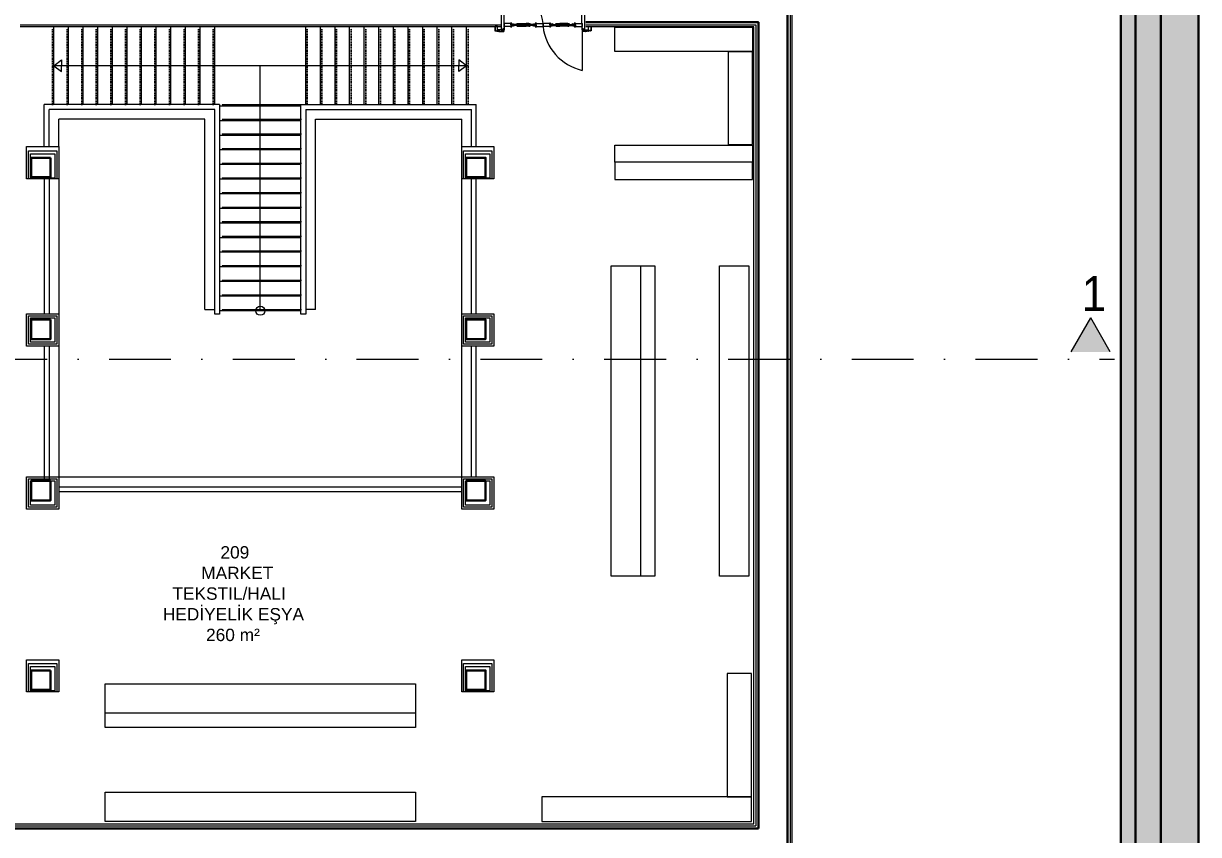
# Model space of a CAD drawing. Header units: millimetres. Extents: x 4346 to 24970, y -10214 to -5839.
# Drawn here: x 22558 to 24970, y -9363 to -7699 of the extents above; entities that cross this region are included whole.
import ezdxf

# ---------------------------------------------------------------- set-up
doc = ezdxf.new("R2010")
doc.units = ezdxf.units.MM
doc.linetypes.add('A190-SU-10.01-01_R01$0$DOT2', pattern=[3.175, 0, -3.175])
doc.linetypes.add('DASHDOTX2', pattern=[50.8, 25.4, -12.7, 0, -12.7])
for name, color, linetype, lineweight in [('A-WALL-PATT', 111, 'Continuous', 5), ('a_merdiven', 115, 'Continuous', 0), ('Duvar', 7, 'Continuous', 30), ('duvar mevcut', 55, 'Continuous', 30), ('Kolon', 6, 'Continuous', 35), ('QAPI_UST_KESIM', 1, 'Continuous', 5), ('tavan', 140, 'Continuous', 35), ('TEFRIS', 11, 'Continuous', 15), ('WL - ALÇIPAN KAPLAMA', 30, 'Continuous', 15), ('YAZıMAHAL', 152, 'Continuous', 20), ('Z yazı2', 7, 'Continuous', 0)]:
    doc.layers.add(name, color=color, linetype=linetype, lineweight=lineweight)
doc.styles.get("Standard").update_dxf_attribs({"font": 'arial.ttf'})
doc.styles.add('STYLUS BT', font='stylu.ttf')

# ---------------------------------------------------------------- blocks, each defined once
blk = doc.blocks.new('kapipervaz')
at = {"layer": 'QAPI_UST_KESIM'}
for p, q in [((76393.2, 185959.7), (76395.2, 185959.7)), ((76393.2, 185959.7), (76393.2, 185956.3)), ((76393.2, 185957.2), (76405.6, 185957.2)), ((76395.2, 185959.7), (76395.2, 185957.2)), ((76402.2, 185954.9), (76400.8, 185954.9)), ((76405.6, 185955.5), (76402.2, 185955.5)), ((76402.2, 185955.5), (76402.2, 185954.9)), ((76405.6, 185957.2), (76405.6, 185963.7)), ((76405.6, 185963.7), (76410.8, 185963.7)), ((76405.6, 185957.2), (76405.6, 185955.5)), ((76405.6, 185955.5), (76405.6, 185955.1)), ((76407, 185955.1), (76407.2, 185955.1)), ((76410.8, 185963.7), (76410.8, 185955.7))]:
    blk.add_line(p, q, dxfattribs=at)
for centre, radius, start, end in [((76393.3, 185956.3), 0.154, 164.5943, 245.8606), ((76393.7, 185953.6), 2.61, 60.471, 98.9376), ((76395.2, 185956), 0.275, 217.0222, 348.7051), ((76395.7, 185952.3), 3.62, 35.9499, 94.6026), ((76399.6, 185955.1), 1.15, 211.4655, 352.0444), ((76406.3, 185955.3), 0.766, 199.2135, 337.6241), ((76409, 185953), 2.73, 74.455, 132.3462), ((76410.3, 185955.8), 0.516, 194.6871, 347.1328)]:
    blk.add_arc(centre, radius, start, end, dxfattribs=at)
blk = doc.blocks.new('papuc1')
at = {"layer": 'QAPI_UST_KESIM'}
for p, q in [((76393.2, 185928.6), (76401.3, 185930.1)), ((76393.2, 185920), (76393.2, 185928.6)), ((76401.3, 185930.1), (76411.2, 185930.1)), ((76411.2, 185925.7), (76411.2, 185930.1))]:
    blk.add_line(p, q, dxfattribs=at)
blk = doc.blocks.new('fdg')
at = {"layer": 'QAPI_UST_KESIM'}
for p, q in [((12445.2, 5135.4), (12445.2, 5186.5)), ((12610.9, 5186.5), (12609.1, 5186.5)), ((12609.1, 5186.5), (12609.1, 5149)), ((12615.2, 5186.5), (12615.2, 5135.4)), ((12449.9, 5141.9), (12451.3, 5141.9)), ((12450.1, 5142.4), (12450.1, 5148.5)), ((12450.1, 5148.5), (12450.1, 5142.5)), ((12463.8, 5148.5), (12450.1, 5148.5)), ((12463.8, 5142.5), (12450.1, 5142.5)), ((12451.3, 5135.4), (12451.3, 5141.9)), ((12463.8, 5145.4), (12463.8, 5148.5)), ((12516.3, 5146.7), (12463.8, 5146.7)), ((12463.8, 5145.5), (12463.8, 5142.5)), ((12516.3, 5144.2), (12463.8, 5144.2)), ((12466.2, 5148.6), (12465.8, 5148.6)), ((12466.2, 5142.3), (12465.8, 5142.3)), ((12467.8, 5146.7), (12467.8, 5147.2)), ((12467.8, 5144.2), (12467.8, 5143.6)), ((12478.9, 5147.9), (12478.9, 5148.2)), ((12478.9, 5148.2), (12495.6, 5148.2)), ((12478.9, 5143), (12478.9, 5142.7)), ((12478.9, 5142.7), (12495.6, 5142.7)), ((12501.3, 5148.2), (12495.6, 5148.2)), ((12501.3, 5142.7), (12495.6, 5142.7)), ((12501.3, 5147.9), (12501.3, 5148.2)), ((12501.3, 5143), (12501.3, 5142.7)), ((12512.4, 5146.7), (12512.4, 5147.2)), ((12512.4, 5144.2), (12512.4, 5143.6)), ((12514.1, 5148.6), (12514.4, 5148.6)), ((12514.1, 5142.3), (12514.4, 5142.3)), ((12516.4, 5148.5), (12530.2, 5148.5)), ((12516.4, 5145.4), (12516.4, 5148.5)), ((12516.4, 5145.5), (12516.4, 5142.5)), ((12516.4, 5142.5), (12530.2, 5142.5)), ((12530.2, 5142.5), (12530.2, 5148.5)), ((12530.2, 5148.5), (12530.2, 5142.4)), ((12543.9, 5148.5), (12530.2, 5148.5)), ((12543.9, 5142.5), (12530.2, 5142.5)), ((12543.9, 5145.5), (12543.9, 5148.5)), ((12543.9, 5145.6), (12543.9, 5142.5)), ((12544, 5146.7), (12596.5, 5146.7)), ((12544, 5144.3), (12596.5, 5144.3)), ((12546.3, 5148.6), (12545.9, 5148.6)), ((12546.3, 5142.4), (12545.9, 5142.4)), ((12547.9, 5146.7), (12547.9, 5147.3)), ((12547.9, 5144.3), (12547.9, 5143.7)), ((12559, 5147.9), (12559, 5148.2)), ((12559, 5148.2), (12564.7, 5148.2)), ((12559, 5143.1), (12559, 5142.8)), ((12559, 5142.8), (12564.7, 5142.8)), ((12581.4, 5148.2), (12564.7, 5148.2)), ((12581.4, 5142.8), (12564.7, 5142.8)), ((12581.4, 5147.9), (12581.4, 5148.2)), ((12581.4, 5143.1), (12581.4, 5142.8)), ((12592.5, 5146.7), (12592.5, 5147.3)), ((12592.5, 5144.3), (12592.5, 5143.7)), ((12594.2, 5148.6), (12594.5, 5148.6)), ((12594.2, 5142.4), (12594.5, 5142.4)), ((12596.5, 5148.5), (12610.3, 5148.5)), ((12596.5, 5145.5), (12596.5, 5148.5)), ((12596.5, 5145.6), (12596.5, 5142.5)), ((12596.5, 5142.5), (12610.3, 5142.5)), ((12610.5, 5149), (12609.1, 5149)), ((12610.3, 5148.5), (12610.3, 5142.4)), ((12610.3, 5139.4), (12610.3, 5145.4)), ((12449.5, 5135.4), (12451.3, 5135.4))]:
    blk.add_line(p, q, dxfattribs=at)
for points in [[(12450.1, 5148.5), (12450.1, 5238.7)], [(12449.5, 5186.5), (12449.9, 5186.5), (12449.9, 5141.9)], [(12610.3, 5139.4), (12610.3, 5052.2)], [(12610.9, 5135.4), (12610.5, 5135.4), (12610.5, 5149)]]:
    blk.add_lwpolyline(points, dxfattribs=at)
for points in [[(12469.3, 5146.7), (12469.3, 5147.2), (12469.5, 5147.2, -1), (12470.5, 5147.2), (12470.8, 5147.2), (12470.8, 5146.7)], [(12469.3, 5144.2), (12469.3, 5143.7), (12469.5, 5143.7, 1), (12470.5, 5143.7), (12470.8, 5143.7), (12470.8, 5144.2)], [(12509.4, 5146.6), (12509.4, 5147.1), (12509.7, 5147.1, -1), (12510.7, 5147.1), (12510.9, 5147.1), (12510.9, 5146.6)], [(12509.4, 5144.2), (12509.4, 5143.7), (12509.7, 5143.7, 1), (12510.7, 5143.7), (12510.9, 5143.7), (12510.9, 5144.2)], [(12550.9, 5146.7), (12550.9, 5147.2), (12550.6, 5147.2, 1), (12549.6, 5147.2), (12549.4, 5147.2), (12549.4, 5146.7)], [(12550.9, 5144.3), (12550.9, 5143.8), (12550.6, 5143.8, -1), (12549.6, 5143.8), (12549.4, 5143.8), (12549.4, 5144.3)], [(12591, 5146.7), (12591, 5147.2), (12590.8, 5147.2, 1), (12589.8, 5147.2), (12589.5, 5147.2), (12589.5, 5146.7)], [(12591, 5144.3), (12591, 5143.8), (12590.8, 5143.8, -1), (12589.8, 5143.8), (12589.5, 5143.8), (12589.5, 5144.3)]]:
    blk.add_lwpolyline(points, format="xyb", dxfattribs=at)
for centre, radius, start, end in [((12425.5, 5136.2), 105.4, 6.7016, 76.5103), ((12464.6, 5148.4), 1.2, 5.6023, 180.4803), ((12464.6, 5142.4), 1.2, 179.5197, 354.3977), ((12468, 5149.2), 2, 199.6761, 263.2827), ((12468, 5141.6), 2, 96.7173, 160.3239), ((12477.5, 5145.9), 1.92, 94.5143, 156.6514), ((12477.5, 5144.9), 1.92, 203.3486, 265.4857), ((12478.3, 5134.8), 13.1, 87.45, 94.1021), ((12478.3, 5156.1), 13.1, 265.8979, 272.55), ((12501.9, 5134.8), 13.1, 85.8979, 92.55), ((12501.9, 5156.1), 13.1, 267.45, 274.1021), ((12502.6, 5145.9), 1.92, 23.3486, 85.4857), ((12502.6, 5144.9), 1.92, 274.5143, 336.6514), ((12512.2, 5149.2), 2, 276.7173, 340.3239), ((12512.2, 5141.6), 2, 19.6761, 83.2827), ((12515.6, 5148.4), 1.2, 359.5197, 174.3977), ((12515.6, 5142.4), 1.2, 185.6023, 0.4803), ((12634.8, 5154.7), 105.4, 186.7016, 256.5103), ((12544.7, 5148.5), 1.2, 5.6023, 180.4803), ((12544.7, 5142.5), 1.2, 179.5197, 354.3977), ((12548.1, 5149.3), 2, 199.6761, 263.2827), ((12548.1, 5141.7), 2, 96.7173, 160.3239), ((12557.7, 5146), 1.92, 94.5143, 156.6514), ((12557.7, 5145), 1.92, 203.3486, 265.4857), ((12558.4, 5134.8), 13.1, 87.45, 94.1021), ((12558.4, 5156.2), 13.1, 265.8979, 272.55), ((12582, 5134.8), 13.1, 85.8979, 92.55), ((12582, 5156.2), 13.1, 267.45, 274.1021), ((12582.8, 5146), 1.92, 23.3486, 85.4857), ((12582.8, 5145), 1.92, 274.5143, 336.6514), ((12592.3, 5149.3), 2, 276.7173, 340.3239), ((12592.3, 5141.7), 2, 19.6761, 83.2827), ((12595.7, 5148.5), 1.2, 359.5197, 174.3977), ((12595.7, 5142.5), 1.2, 185.6023, 0.4803)]:
    blk.add_arc(centre, radius, start, end, dxfattribs=at)
at = {"layer": 'QAPI_UST_KESIM', "extrusion": (0, 0, -1), "xscale": -1, "zscale": -1}
for name, p in [('papuc1', (63961.7, -180740.1)), ('kapipervaz', (63782.3, -180821.7))]:
    blk.add_blockref(name, p, dxfattribs=at)
at = {"layer": 'QAPI_UST_KESIM', "extrusion": (0, 0, -1), "xscale": -1, "zscale": -1, "rotation": 180}
for name, p in [('kapipervaz', (-88842.6, 191143.6)), ('papuc1', (-89022, 191062))]:
    blk.add_blockref(name, p, dxfattribs=at)
at = {"layer": 'QAPI_UST_KESIM', "xscale": -1, "rotation": 180}
for name, p in [('kapipervaz', (-63782.3, 191143.6)), ('papuc1', (-63961.7, 191062))]:
    blk.add_blockref(name, p, dxfattribs=at)
at = {"layer": 'QAPI_UST_KESIM', "xscale": -1}
for name, p in [('papuc1', (89022, -180740.1)), ('kapipervaz', (88842.6, -180821.7))]:
    blk.add_blockref(name, p, dxfattribs=at)

msp = doc.modelspace()

# ---------------------------------------------------------------- hatches: boundary and pattern name
at = {"layer": 'Duvar'}
h = msp.add_hatch(color=256, dxfattribs=at)
h.dxf.hatch_style = 1
h.paths.add_polyline_path([(19061.4, -10136.8), (24892.4, -10136.8), (24892.4, -6058.9), (19061.4, -6058.9)], flags=16)
h.paths.add_polyline_path([(18983.9, -10214.3), (24970, -10214.3), (24970, -5981.3), (18983.9, -5981.3)])
at = {"layer": 'Duvar', "true_color": 0x636466}
h = msp.add_hatch(color=251, dxfattribs=at)
h.dxf.hatch_style = 1
h.paths.add_polyline_path([(19113.2, -10085.1), (24840.7, -10085.1), (24840.7, -6110.6), (19113.2, -6110.6)], flags=16)
h.paths.add_polyline_path([(19061.4, -10136.8), (24892.4, -10136.8), (24892.4, -6058.9), (19061.4, -6058.9)])
at = {"layer": 'Duvar'}
h = msp.add_hatch(color=256, dxfattribs=at)
h.dxf.hatch_style = 1
h.paths.add_polyline_path([(19143.3, -10054.9), (24810.6, -10054.9), (24810.6, -6140.7), (19143.3, -6140.7)], flags=16)
h.paths.add_polyline_path([(19113.2, -10085.1), (24840.7, -10085.1), (24840.7, -6110.6), (19113.2, -6110.6)])
at = {"layer": 'Z yazı2', "linetype": 'Continuous'}
h = msp.add_hatch(color=256, dxfattribs=at)
h.dxf.hatch_style = 1
h.set_gradient(color1=(250, 207, 182), color2=(250, 207, 182), tint=1)
h.paths.add_polyline_path([(24748.7, -8303.2), (24789, -8373.1), (24708.4, -8373.1)])

# ---------------------------------------------------------------- linework, layer by layer
at = {"layer": 'A-WALL-PATT', "linetype": 'DASHDOTX2', "lineweight": 9, "ltscale": 5}
msp.add_line((19430.4, -8388.1), (24797.5, -8388.1), dxfattribs=at)
at = {"layer": 'a_merdiven', "color": 31, "linetype": 'A190-SU-10.01-01_R01$0$DOT2', "true_color": 0xfecc66}
for p, q in [((22617.5, -7865.8), (22617.5, -7705.8)), ((22647.5, -7865.8), (22647.5, -7705.8)), ((22677.5, -7865.8), (22677.5, -7705.8)), ((22707.5, -7865.8), (22707.5, -7705.8)), ((22737.5, -7865.8), (22737.5, -7705.8)), ((22767.5, -7865.8), (22767.5, -7705.8)), ((22797.5, -7865.8), (22797.5, -7705.8)), ((22827.5, -7865.8), (22827.5, -7705.8)), ((22857.5, -7865.8), (22857.5, -7705.8)), ((22887.5, -7865.8), (22887.5, -7705.8)), ((22917.5, -7865.8), (22917.5, -7705.8)), ((22947.5, -7865.8), (22947.5, -7705.8)), ((23140.5, -7865.8), (23140.5, -7705.8)), ((23170.5, -7865.8), (23170.5, -7705.8)), ((23200.5, -7865.8), (23200.5, -7705.8)), ((23230.5, -7865.8), (23230.5, -7705.8)), ((23260.5, -7865.8), (23260.5, -7705.8)), ((23290.5, -7865.8), (23290.5, -7705.8)), ((23320.5, -7865.8), (23320.5, -7705.8)), ((23350.5, -7865.8), (23350.5, -7705.8)), ((23380.5, -7865.8), (23380.5, -7705.8)), ((23410.5, -7865.8), (23410.5, -7705.8)), ((23440.5, -7865.8), (23440.5, -7705.8)), ((23470.5, -7865.8), (23470.5, -7705.8))]:
    msp.add_line(p, q, dxfattribs=at)
at = {"layer": 'a_merdiven'}
for p, q in [((22620.5, -7865.8), (22620.5, -7705.8)), ((22650.5, -7865.8), (22650.5, -7705.8)), ((22680.5, -7865.8), (22680.5, -7705.8)), ((22710.5, -7865.8), (22710.5, -7705.8)), ((22740.5, -7865.8), (22740.5, -7705.8)), ((22770.5, -7865.8), (22770.5, -7705.8)), ((22800.5, -7865.8), (22800.5, -7705.8)), ((22830.5, -7865.8), (22830.5, -7705.8)), ((22860.5, -7865.8), (22860.5, -7705.8)), ((22890.5, -7865.8), (22890.5, -7705.8)), ((22920.5, -7865.8), (22920.5, -7705.8)), ((22950.5, -7865.8), (22950.5, -7705.8)), ((23137.5, -7865.8), (23137.5, -7705.8)), ((23167.5, -7865.8), (23167.5, -7705.8)), ((23197.5, -7865.8), (23197.5, -7705.8)), ((23227.5, -7865.8), (23227.5, -7705.8)), ((23257.5, -7865.8), (23257.5, -7705.8)), ((23287.5, -7865.8), (23287.5, -7705.8)), ((23317.5, -7865.8), (23317.5, -7705.8)), ((23347.5, -7865.8), (23347.5, -7705.8)), ((23377.5, -7865.8), (23377.5, -7705.8)), ((23407.5, -7865.8), (23407.5, -7705.8)), ((23437.5, -7865.8), (23437.5, -7705.8)), ((23467.5, -7865.8), (23467.5, -7705.8)), ((22960.5, -7865.8), (22600.5, -7865.8)), ((22600.5, -7951.8), (22600.5, -7865.8)), ((22610.5, -7951.8), (22610.5, -7875.8)), ((22950.5, -7875.8), (22610.5, -7875.8)), ((22950.5, -8295.8), (22950.5, -7875.8)), ((22960.5, -7865.8), (22960.5, -8295.8)), ((23127.5, -7865.8), (23487.5, -7865.8)), ((23137.5, -7875.8), (23477.5, -7875.8)), ((23477.5, -7951.8), (23477.5, -7875.8)), ((23487.5, -7951.8), (23487.5, -7865.8)), ((22630.5, -7951.8), (22630.5, -7895.8)), ((22930.5, -7895.8), (22630.5, -7895.8)), ((22930.5, -8285.8), (22930.5, -7895.8)), ((23157.5, -8285.8), (23157.5, -7895.8)), ((23157.5, -7895.8), (23457.5, -7895.8)), ((23457.5, -7951.8), (23457.5, -7895.8)), ((22600.5, -8017.8), (22600.5, -8295.2)), ((22610.5, -8017.8), (22610.5, -8295.2)), ((22630.5, -8017.8), (22630.5, -8295.2)), ((23457.5, -8295.2), (23457.5, -8017.8)), ((23477.5, -8295.2), (23477.5, -8017.8)), ((23487.5, -8295.2), (23487.5, -8017.8)), ((22930.5, -8285.8), (22950.5, -8285.8)), ((22960.5, -8295.8), (22950.5, -8295.8)), ((23157.5, -8285.8), (23137.5, -8285.8)), ((22600.5, -8361.2), (22600.5, -8638.6)), ((22610.5, -8361.2), (22610.5, -8638.6)), ((22630.5, -8361.2), (22630.5, -8638.6)), ((23457.5, -8629.8), (23457.5, -8361.2)), ((23477.5, -8629.8), (23477.5, -8361.2)), ((23487.5, -8629.8), (23487.5, -8361.2)), ((22630.5, -8629.8), (23457.5, -8629.8)), ((22630.5, -8649.8), (23457.5, -8649.8)), ((22630.5, -8659.8), (23457.5, -8659.8))]:
    msp.add_line(p, q, dxfattribs=at)
at = {"layer": 'a_merdiven', "color": 6}
for p, q in [((23470.5, -7785.8), (22617.5, -7785.8)), ((23044, -8288.8), (23044, -7785.8))]:
    msp.add_line(p, q, dxfattribs=at)
for points in [[(22620.5, -7785.8), (22636.3, -7774), (22636.3, -7785.8)], [(22620.5, -7785.8), (22636.3, -7797.6), (22636.3, -7785.8)], [(23467.5, -7785.8), (23451.7, -7774), (23451.7, -7785.8)], [(23467.5, -7785.8), (23451.7, -7797.6), (23451.7, -7785.8)]]:
    msp.add_lwpolyline(points, dxfattribs=at)
at = {"layer": 'a_merdiven', "color": 31, "linetype": 'A190-SU-10.01-01_R01$0$DOT2', "true_color": 0xfecc66}
for points in [[(23127.5, -7865.8), (22960.5, -7865.8)], [(23127.5, -7895.8), (22960.5, -7895.8)], [(23127.5, -7925.8), (22960.5, -7925.8)], [(23127.5, -7955.8), (22960.5, -7955.8)], [(23127.5, -7985.8), (22960.5, -7985.8)], [(23127.5, -8015.8), (22960.5, -8015.8)], [(23127.5, -8045.8), (22960.5, -8045.8)], [(23127.5, -8075.8), (22960.5, -8075.8)], [(23127.5, -8105.8), (22960.5, -8105.8)], [(23127.5, -8135.8), (22960.5, -8135.8)], [(23127.5, -8165.8), (22960.5, -8165.8)], [(23127.5, -8195.8), (22960.5, -8195.8)], [(23127.5, -8225.8), (22960.5, -8225.8)], [(23127.5, -8255.8), (22960.5, -8255.8)], [(23127.5, -8285.8), (22960.5, -8285.8)]]:
    msp.add_lwpolyline(points, dxfattribs=at)
at = {"layer": 'a_merdiven'}
for points in [[(23127.5, -7868.8), (22960.5, -7868.8)], [(23137.5, -7875.8), (23137.5, -8295.8), (23127.5, -8295.8), (23127.5, -7865.8)], [(23127.5, -7898.8), (22960.5, -7898.8)], [(23127.5, -7928.8), (22960.5, -7928.8)], [(23127.5, -7958.8), (22960.5, -7958.8)], [(23127.5, -7988.8), (22960.5, -7988.8)], [(23127.5, -8018.8), (22960.5, -8018.8)], [(23127.5, -8048.8), (22960.5, -8048.8)], [(23127.5, -8078.8), (22960.5, -8078.8)], [(23127.5, -8108.8), (22960.5, -8108.8)], [(23127.5, -8138.8), (22960.5, -8138.8)], [(23127.5, -8168.8), (22960.5, -8168.8)], [(23127.5, -8198.8), (22960.5, -8198.8)], [(23127.5, -8228.8), (22960.5, -8228.8)], [(23127.5, -8258.8), (22960.5, -8258.8)], [(23127.5, -8288.8), (22960.5, -8288.8)]]:
    msp.add_lwpolyline(points, dxfattribs=at)
at = {"layer": 'a_merdiven', "color": 6}
msp.add_circle((23044, -8288.8), 9.28, dxfattribs=at)
at = {"layer": 'Duvar'}
for points in [[(18983.9, -10214.3), (24970, -10214.3), (24970, -5981.3), (18983.9, -5981.3)], [(19061.4, -10136.8), (24892.4, -10136.8), (24892.4, -6058.9), (19061.4, -6058.9)], [(19113.2, -10085.1), (24840.7, -10085.1), (24840.7, -6110.6), (19113.2, -6110.6)], [(19143.3, -10054.9), (24810.6, -10054.9), (24810.6, -6140.7), (19143.3, -6140.7)]]:
    msp.add_lwpolyline(points, close=True, dxfattribs=at)
for points in [[(22613.5, -8306.8), (22573.5, -8306.8), (22573.5, -8346.8), (22613.5, -8346.8), (22613.5, -8306.8)], [(23466.5, -8306.8), (23506.5, -8306.8), (23506.5, -8346.8), (23466.5, -8346.8), (23466.5, -8306.8)]]:
    msp.add_lwpolyline(points, dxfattribs=at)
at = {"layer": 'duvar mevcut', "lineweight": 30}
for points in [[(24126.5, -7478.3), (24126.5, -9410.8)], [(23712.5, -7696.8), (24066.5, -7696.8), (24066.5, -9350.8)], [(22021.5, -9350.8), (24066.5, -9350.8)]]:
    msp.add_lwpolyline(points, dxfattribs=at)
at = {"layer": 'Kolon', "lineweight": 30}
for points in [[(22613.5, -7974.8), (22573.5, -7974.8), (22573.5, -8014.8), (22613.5, -8014.8), (22613.5, -7974.8)], [(23466.5, -7974.8), (23506.5, -7974.8), (23506.5, -8014.8), (23466.5, -8014.8), (23466.5, -7974.8)], [(22613.5, -8637.8), (22573.5, -8637.8), (22573.5, -8677.8), (22613.5, -8677.8), (22613.5, -8637.8)], [(23466.5, -8637.8), (23506.5, -8637.8), (23506.5, -8677.8), (23466.5, -8677.8), (23466.5, -8637.8)], [(22613.5, -9026.8), (22573.5, -9026.8), (22573.5, -9066.8), (22613.5, -9066.8), (22613.5, -9026.8)], [(23466.5, -9026.8), (23506.5, -9026.8), (23506.5, -9066.8), (23466.5, -9066.8), (23466.5, -9026.8)]]:
    msp.add_lwpolyline(points, dxfattribs=at)
at = {"layer": 'TEFRIS'}
for points in [[(24054.7, -7756.9), (23772.1, -7756.9), (23772.1, -7706.9), (24054.7, -7706.9)], [(24004.7, -7757.4), (24004.7, -7947.5), (24054.7, -7947.5), (24054.7, -7757.4)], [(24054.7, -7984.1), (23772.1, -7984.1), (23772.1, -7949.1), (24054.7, -7949.1)], [(24054.7, -7984.1), (23772.1, -7984.1), (23772.1, -8019.1), (24054.7, -8019.1)], [(23764.4, -8196.5), (23824.4, -8196.5), (23824.4, -8833.5), (23764.4, -8833.5)], [(23986.7, -8196.5), (24046.7, -8196.5), (24046.7, -8833.5), (23986.7, -8833.5)], [(24052.5, -9286.4), (24052.5, -9032.8), (24002.5, -9032.8), (24002.5, -9286.4)], [(23362.5, -9054.5), (23362.5, -9114.5), (22725.5, -9114.5), (22725.5, -9054.5)], [(23362.5, -9276.8), (23362.5, -9336.8), (22725.5, -9336.8), (22725.5, -9276.8)], [(24052.5, -9286.4), (23622.2, -9286.4), (23622.2, -9336.4), (24052.5, -9336.4)]]:
    msp.add_lwpolyline(points, close=True, dxfattribs=at)
for points in [[(23793.8, -8196.5), (23853.8, -8196.5), (23853.8, -8833.5), (23793.8, -8833.5)], [(23362.5, -9084), (23362.5, -9144), (22725.5, -9144), (22725.5, -9084)]]:
    msp.add_lwpolyline(points, dxfattribs=at)
at = {"layer": 'WL - ALÇIPAN KAPLAMA'}
for p, q in [((22026.5, -9345.8), (24061.5, -9345.8)), ((22030.5, -9341.8), (24057.5, -9341.8))]:
    msp.add_line(p, q, dxfattribs=at)
for points in [[(23344.5, -6904.8), (23344.5, -6923.8), (23593.5, -6923.8), (23593.5, -6943.8), (24057.5, -6943.8), (24057.5, -6426.8), (23863.5, -6426.8), (23863.5, -6348.8), (24135.5, -6348.8), (24135.5, -7478.3), (24135.5, -9419.8), (21952.5, -9419.8), (21952.5, -9327.8), (21358.5, -9327.8), (21358.5, -9231.8), (21130.5, -9231.8), (21130.5, -9419.8), (20153.5, -9419.8), (20153.5, -7302.8), (19536.5, -7302.8), (19536.5, -7224.8), (19605.5, -7224.8), (20153.5, -7224.8), (20153.5, -6921.8)], [(23340.5, -6904.8), (23340.5, -6927.8), (23589.5, -6927.8), (23589.5, -6947.8), (24061.5, -6947.8), (24061.5, -6422.8), (23867.5, -6422.8), (23867.5, -6352.8), (24131.5, -6352.8), (24131.5, -7478.3), (24131.5, -9415.8), (21956.5, -9415.8), (21956.5, -9323.8), (21362.5, -9323.8), (21362.5, -9227.8), (21126.5, -9227.8), (21126.5, -9415.8), (20157.5, -9415.8), (20157.5, -7298.8), (19540.5, -7298.8), (19540.5, -7228.8), (19605.5, -7228.8), (20157.5, -7228.8), (20157.5, -6925.8)], [(22551.5, -7701.8), (22573.5, -7701.8), (22613.5, -7701.8), (23506.5, -7701.8), (23539.5, -7701.8)], [(23539.5, -7705.8), (23506.5, -7705.8), (22551.5, -7705.8)], [(23712.1, -7701.8), (23737.1, -7701.8), (23777.1, -7701.8), (24061.5, -7701.8), (24061.5, -9345.8)], [(24057.5, -9341.8), (24057.5, -7705.8), (23777.1, -7705.8), (23737.1, -7705.8), (23712.1, -7705.8)]]:
    msp.add_lwpolyline(points, dxfattribs=at)
for points in [[(22630.5, -8017.8), (22564.5, -8017.8), (22564.5, -7951.8), (22630.5, -7951.8)], [(23523.5, -8017.8), (23457.5, -8017.8), (23457.5, -7951.8), (23523.5, -7951.8)], [(22626.5, -8017.8), (22568.5, -8017.8), (22568.5, -7960.8), (22626.5, -7960.8)], [(22622.5, -8016.8), (22572.5, -8016.8), (22572.5, -7966.8), (22622.5, -7966.8)], [(23519.5, -8017.8), (23461.5, -8017.8), (23461.5, -7960.8), (23519.5, -7960.8)], [(23515.5, -8016.8), (23465.5, -8016.8), (23465.5, -7966.8), (23515.5, -7966.8)], [(22630.5, -8361.2), (22564.5, -8361.2), (22564.5, -8295.2), (22630.5, -8295.2)], [(23523.5, -8361.2), (23457.5, -8361.2), (23457.5, -8295.2), (23523.5, -8295.2)], [(22626.5, -8357.2), (22568.5, -8357.2), (22568.5, -8299.2), (22626.5, -8299.2)], [(22622.5, -8353.2), (22572.5, -8353.2), (22572.5, -8303.2), (22622.5, -8303.2)], [(23519.5, -8357.2), (23461.5, -8357.2), (23461.5, -8299.2), (23519.5, -8299.2)], [(23515.5, -8353.2), (23465.5, -8353.2), (23465.5, -8303.2), (23515.5, -8303.2)], [(22630.5, -8695.8), (22564.5, -8695.8), (22564.5, -8629.8), (22630.5, -8629.8)], [(22626.5, -8691.8), (22568.5, -8691.8), (22568.5, -8633.8), (22626.5, -8633.8)], [(23523.5, -8695.8), (23457.5, -8695.8), (23457.5, -8629.8), (23523.5, -8629.8)], [(23519.5, -8691.8), (23461.5, -8691.8), (23461.5, -8633.8), (23519.5, -8633.8)], [(22622.5, -8687.8), (22572.5, -8687.8), (22572.5, -8637.8), (22622.5, -8637.8)], [(23515.5, -8687.8), (23465.5, -8687.8), (23465.5, -8637.8), (23515.5, -8637.8)], [(22630.5, -9070.8), (22564.5, -9070.8), (22564.5, -9004.8), (22630.5, -9004.8)], [(22626.5, -9070.8), (22568.5, -9070.8), (22568.5, -9012.8), (22626.5, -9012.8)], [(22622.5, -9068.8), (22572.5, -9068.8), (22572.5, -9018.8), (22622.5, -9018.8)], [(23523.5, -9070.8), (23457.5, -9070.8), (23457.5, -9004.8), (23523.5, -9004.8)], [(23519.5, -9070.8), (23461.5, -9070.8), (23461.5, -9012.8), (23519.5, -9012.8)], [(23515.5, -9068.8), (23465.5, -9068.8), (23465.5, -9018.8), (23515.5, -9018.8)]]:
    msp.add_lwpolyline(points, close=True, dxfattribs=at)
at = {"layer": 'Z yazı2', "linetype": 'Continuous'}
for p in [(24708.4, -8373.1), (24789, -8373.1)]:
    msp.add_line(p, (24748.7, -8303.2), dxfattribs=at)

# ---------------------------------------------------------------- block references
at = {"layer": 'tavan'}
msp.add_blockref('fdg', (11094.3, -12847.7), dxfattribs=at)

# ---------------------------------------------------------------- texts
at = {"lineweight": 30, "insert": (24730.3, -8217.5), "char_height": 72, "width": 325.329, "attachment_point": 1}
msp.add_mtext('{\\fArial|b0|i0|c0|p34;\\W0.9;\\C1;1}', dxfattribs=at)
at = {"layer": 'YAZıMAHAL', "lineweight": 5, "insert": (22844, -8771.7), "char_height": 25.402, "width": 781.706, "attachment_point": 1, "style": 'STYLUS BT'}
msp.add_mtext('{\\fArial|b0|i0|c162|p34;            209\\P        MARKET\\P  TEKSTIL/HALI\\PHEDİYELİK EŞYA \\P      \\C1;   260 m²  }', dxfattribs=at)

doc.saveas('drawing.dxf')
